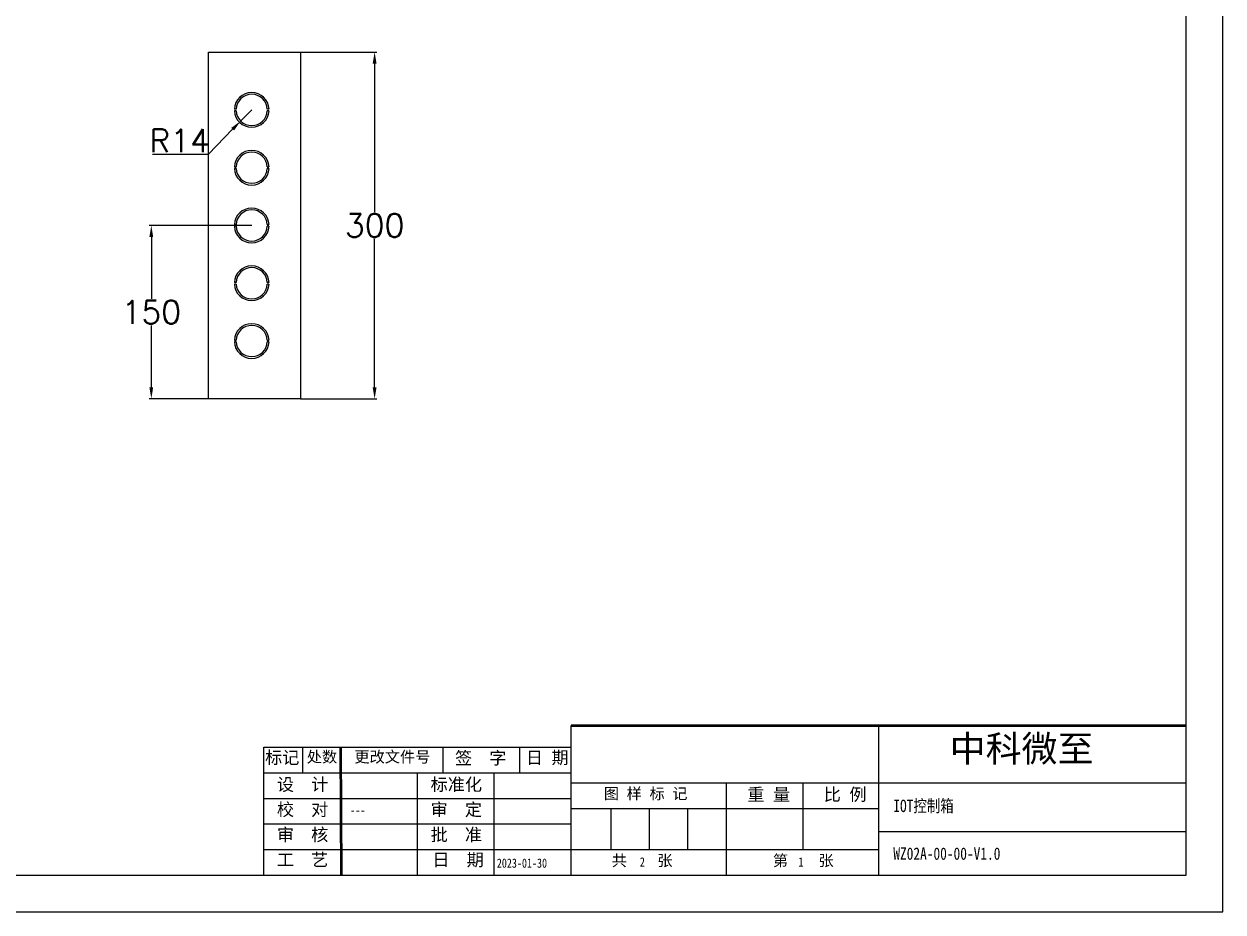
# Model space of a CAD drawing. Header units: millimetres. Extents: x -5786 to 4989, y -422 to 1165.
# Drawn here: x -1470 to -433, y -413 to 356 of the extents above; entities that cross this region are included whole.
import ezdxf

# ---------------------------------------------------------------- set-up
doc = ezdxf.new("R2010")
doc.units = ezdxf.units.MM
doc.header["$PDSIZE"] = -1
doc.layers.add('AM_0', color=7, linetype='Continuous', lineweight=50)
for name, color, linetype in [('RAHM2', 1, 'Continuous'), ('RAHM3', 2, 'Continuous'), ('小件分拣机', 7, 'Continuous')]:
    doc.layers.add(name, color=color, linetype=linetype)
doc.styles.add('-宋体', font='', dxfattribs={"width": 0.8})
doc.styles.add('HZ', font='txt', dxfattribs={"bigfont": 'HZDX.SHX'})
doc.styles.get("Standard").update_dxf_attribs({"font": 'txt.shx', "height": 20})
doc.styles.get('-宋体').set_extended_font_data('SimSun')
doc.dimstyles.new('ISO-25', dxfattribs={"dimtxt": 2.5, "dimasz": 2.5, "dimexe": 1.25, "dimexo": 0.625, "dimtad": 1, "dimtxsty": 'Standard', "dimcen": 2.5, "dimadec": 0, "dimazin": 0, "dimtfac": 1, "dimtmove": 0, "dimatfit": 3, "dimfxl": 1, "dimarcsym": 0})

# ---------------------------------------------------------------- blocks, each defined once
blk = doc.blocks.new('*D19')
at = {"color": 1, "lineweight": -2, "transparency": 16777216}
for p, q in [((-1230.9, 331.4), (-1164.8, 331.4)), ((-1230.9, 31.4), (-1164.8, 31.4))]:
    blk.add_line(p, q, dxfattribs=at)
at = {"color": 0, "lineweight": -2, "transparency": 16777216}
for p, q in [((-1166.8, 321.4), (-1166.8, 192.9)), ((-1166.8, 41.4), (-1166.8, 169.9))]:
    blk.add_line(p, q, dxfattribs=at)
at = {"color": 0, "transparency": 16777216}
for points in [[(-1168.5, 321.4), (-1165.1, 321.4), (-1166.8, 331.4)], [(-1168.5, 41.4), (-1165.1, 41.4), (-1166.8, 31.4)]]:
    blk.add_solid(points, dxfattribs=at)
at = {"layer": 'Defpoints', "color": 0, "transparency": 16777216}
for p in [(-1230.9, 331.4), (-1230.9, 31.4), (-1166.8, 31.4)]:
    blk.add_point(p, dxfattribs=at)
at = {"color": 3, "transparency": 16777216, "insert": (-1166.8, 181.4), "char_height": 20, "attachment_point": 5}
blk.add_mtext('300', dxfattribs=at)
blk = doc.blocks.new('*D22')
at = {"color": 1, "lineweight": -2, "transparency": 16777216}
for p, q in [((-1273.1, 181.4), (-1361.9, 181.4)), ((-1270.8, 31.4), (-1361.9, 31.4))]:
    blk.add_line(p, q, dxfattribs=at)
at = {"color": 0, "lineweight": -2, "transparency": 16777216}
for p, q in [((-1359.9, 171.4), (-1359.9, 117.9)), ((-1359.9, 41.4), (-1359.9, 94.9))]:
    blk.add_line(p, q, dxfattribs=at)
at = {"color": 0, "transparency": 16777216}
for points in [[(-1361.6, 171.4), (-1358.3, 171.4), (-1359.9, 181.4)], [(-1361.6, 41.4), (-1358.3, 41.4), (-1359.9, 31.4)]]:
    blk.add_solid(points, dxfattribs=at)
at = {"layer": 'Defpoints', "color": 0, "transparency": 16777216}
for p in [(-1273.1, 181.4), (-1359.9, 31.4), (-1270.8, 31.4)]:
    blk.add_point(p, dxfattribs=at)
at = {"color": 3, "transparency": 16777216, "insert": (-1359.9, 106.4), "char_height": 20, "attachment_point": 5}
blk.add_mtext('150', dxfattribs=at)
blk = doc.blocks.new('A$C0ED27135')
at = {"layer": 'AM_0', "color": 2}
blk.add_line((32995, 3035), (42995, 3035), dxfattribs=at)
at = {"layer": 'AM_0'}
blk.add_line((29245, 2682), (29256, 599, -381), dxfattribs=at)
at = {"layer": 'RAHM2', "color": 5}
for p, q in [((43594, 0), (43594, 28898)), ((0, 0), (43594, 0))]:
    blk.add_line(p, q, dxfattribs=at)
at = {"layer": 'RAHM2'}
for p, q in [((27995, 2682), (32995, 2682)), ((27995, 1849), (32995, 1849)), ((32998, 1682), (37995, 1682)), ((33644, 1018), (33644, 1682)), ((34269, 1018), (34269, 1682)), ((34894, 1018), (34894, 1682)), ((27995, 1432), (32995, 1432)), ((27995, 1016), (32995, 1016))]:
    blk.add_line(p, q, dxfattribs=at)
at = {"layer": 'RAHM3'}
for p, q in [((32995, 599), (32995, 3035)), ((37995, 3035), (37995, 599)), ((28630, 2266), (28630, 2682)), ((30912, 2266), (30912, 2682)), ((32162, 2266), (32162, 2682)), ((27995, 2266), (32995, 2266)), ((30495, 599), (30495, 2266)), ((31745, 600), (31745, 2266)), ((32995, 2099), (37995, 2099)), ((33019, 2099), (37995, 2099)), ((35519, 606), (35519, 2099)), ((36769, 1018), (36769, 2099)), ((37995, 2099), (42995, 2099)), ((37995, 1311), (42995, 1311)), ((27995, 1016), (37995, 1016))]:
    blk.add_line(p, q, dxfattribs=at)
at = {"layer": '小件分拣机', "color": 1, "lineweight": -3}
for p, q in [((42995, 599), (42995, 28299)), ((27995, 599), (27995, 2682)), ((27995, 599), (27995, 2682)), ((2842, 599, -1114), (42995, 599))]:
    blk.add_line(p, q, dxfattribs=at)
at = {"insert": (39150, 2872, 0), "char_height": 428.65, "width": 5455.75, "attachment_point": 1}
blk.add_mtext('{\\fFangSong|b0|i0|c134|p49;\\C2;中科微至}', dxfattribs=at)
at = {"layer": 'AM_0', "style": '-宋体', "width": 0.8}
for tag, p, height in [('客户名称', (33203, 2356), 500), ('设计', (29406, 1974), 150), ('校对', (29401, 1583), 150), ('设备名称', (38232, 1627), 200), ('版本', (38232, 850), 200), ('日期', (31785, 721), 150), ('张数', (34111, 739), 150), ('当前页', (36691, 739), 150)]:
    blk.add_attdef(tag, p, '', height=height, dxfattribs=at)
at = {"layer": 'RAHM2', "attachment_point": 1, "style": 'HZ'}
for s, width, insert, char_height in [('{\\fFangSong|b0|i0|c134|p49;\\C1;标记}', 1678.96, (28018, 2615), 204.16), ('{\\fFangSong|b0|i0|c134|p49;\\C1;处数}', 1678.96, (28696, 2615), 181.44), ('{\\fFangSong|b0|i0|c134|p49;\\C1;更改文件号}', 3209.83, (29469, 2615), 181.44), ('{\\fFangSong|b0|i0|c134|p49;\\C1;签  字}', 2755.62, (31107, 2608), 204.16), ('{\\fFangSong|b0|i0|c134|p49;\\C1;日 期}', 1678.96, (32258, 2615), 204.16), ('{\\fFangSong|b0|i0|c134|p49;\\C1;设  计}', 2755.62, (28210, 2177), 204.16), ('{\\fFangSong|b0|i0|c134|p49;\\C1;标准化}', 2755.62, (30710, 2177), 204.16), ('{\\fFangSong|b0|i0|c134|p49;\\C1;图 样 标 记}', 3209.83, (33526, 2017), 181.44), ('{\\fFangSong|b0|i0|c134|p49;\\C1;重 量}', 1678.96, (35859, 2014, -1337), 204.16), ('{\\fFangSong|b0|i0|c134|p49;\\C1;比 例}', 1678.96, (37102, 2014, -1337), 204.16), ('{\\fFangSong|b0|i0|c134|p49;\\C1;校  对}', 2755.62, (28210, 1769), 204.16), ('{\\fFangSong|b0|i0|c134|p49;\\C1;审  定}', 2755.62, (30710, 1769), 204.16), ('{\\fFangSong|b0|i0|c134|p49;\\C1;审  核}', 2755.62, (28210, 1361), 204.16), ('{\\fFangSong|b0|i0|c134|p49;\\C1;批  准}', 2755.62, (30710, 1361), 204.16), ('{\\fFangSong|b0|i0|c134|p49;\\C1;工  艺}', 2755.62, (28210, 952), 204.16), ('{\\fFangSong|b0|i0|c134|p49;\\C1;日  期}', 2755.62, (30739, 952), 204.16), ('{\\fFangSong|b0|i0|c134|p49;\\C1;共    张}', 3209.83, (33655, 929), 181.44), ('{\\fFangSong|b0|i0|c134|p49;\\C1;第    张}', 3209.83, (36275, 929), 181.44)]:
    blk.add_mtext_dynamic_manual_height_columns(s, width=width, gutter_width=1500, heights=[0], dxfattribs=dict(at, insert=insert, char_height=char_height))
blk = doc.blocks.new('*D44')
at = {"color": 0, "lineweight": -2, "transparency": 16777216}
for p, q in [((-1273.1, 281.4), (-1282.6, 271.8)), ((-1310.6, 243.2), (-1289.6, 264.6)), ((-1358.8, 243.2), (-1310.6, 243.2))]:
    blk.add_line(p, q, dxfattribs=at)
at = {"color": 0, "transparency": 16777216}
blk.add_solid([(-1290.8, 265.8), (-1288.4, 263.5), (-1282.6, 271.8)], dxfattribs=at)
at = {"layer": 'Defpoints', "color": 0, "transparency": 16777216}
for p in [(-1273.1, 281.4), (-1282.6, 271.8)]:
    blk.add_point(p, dxfattribs=at)
at = {"color": 3, "transparency": 16777216, "insert": (-1335.4, 254.7), "char_height": 20, "attachment_point": 5}
blk.add_mtext('R14', dxfattribs=at)

msp = doc.modelspace()

# ---------------------------------------------------------------- linework, layer by layer
for p, q in [((-1310.6, 331.4), (-1230.9, 331.4)), ((-1310.6, 31.4), (-1310.6, 331.4)), ((-1230.9, 331.4), (-1230.9, 31.4)), ((-1230.9, 31.4), (-1310.6, 31.4))]:
    msp.add_line(p, q)
at = {"color": 7, "linetype": 'Continuous', "lineweight": 25}
for p, q in [((-1288.1, 282.2), (-1286.6, 282.2)), ((-1286.6, 280.7), (-1288.1, 280.7)), ((-1259.7, 282.2), (-1258.2, 282.2)), ((-1258.2, 280.7), (-1259.7, 280.7)), ((-1288.1, 232.2), (-1286.6, 232.2)), ((-1286.6, 230.7), (-1288.1, 230.7)), ((-1259.7, 232.2), (-1258.2, 232.2)), ((-1258.2, 230.7), (-1259.7, 230.7)), ((-1288.1, 182.2), (-1286.6, 182.2)), ((-1286.6, 180.7), (-1288.1, 180.7)), ((-1259.7, 182.2), (-1258.2, 182.2)), ((-1258.2, 180.7), (-1259.7, 180.7)), ((-1288.1, 132.2), (-1286.6, 132.2)), ((-1286.6, 130.7), (-1288.1, 130.7)), ((-1259.7, 132.2), (-1258.2, 132.2)), ((-1258.2, 130.7), (-1259.7, 130.7)), ((-1288.1, 82.2), (-1286.6, 82.2)), ((-1286.6, 80.7), (-1288.1, 80.7)), ((-1259.7, 82.2), (-1258.2, 82.2)), ((-1258.2, 80.7), (-1259.7, 80.7))]:
    msp.add_line(p, q, dxfattribs=at)
for centre, radius, start, end in [((-1273.1, 281.4), 15, 2.866, 177.134), ((-1273.1, 281.4), 13.5, 3.1847, 176.8153), ((-1273.1, 281.4), 15, 182.866, 357.134), ((-1273.1, 281.4), 13.5, 183.1847, 356.8153), ((-1273.1, 231.4), 15, 2.866, 177.134), ((-1273.1, 231.4), 13.5, 3.1847, 176.8153), ((-1273.1, 231.4), 15, 182.866, 357.134), ((-1273.1, 231.4), 13.5, 183.1847, 356.8153), ((-1273.1, 181.4), 15, 2.866, 177.134), ((-1273.1, 181.4), 13.5, 3.1847, 176.8153), ((-1273.1, 181.4), 15, 182.866, 357.134), ((-1273.1, 181.4), 13.5, 183.1847, 356.8153), ((-1273.1, 131.4), 15, 2.866, 177.134), ((-1273.1, 131.4), 13.5, 3.1847, 176.8153), ((-1273.1, 131.4), 15, 182.866, 357.134), ((-1273.1, 131.4), 13.5, 183.1847, 356.8153), ((-1273.1, 81.4), 15, 2.866, 177.134), ((-1273.1, 81.4), 13.5, 3.1847, 176.8153), ((-1273.1, 81.4), 15, 182.866, 357.134), ((-1273.1, 81.4), 13.5, 183.1847, 356.8153)]:
    msp.add_arc(centre, radius, start, end, dxfattribs=at)

# ---------------------------------------------------------------- block references
at = {"layer": 'AM_0', "lineweight": -3}
ref = msp.add_blockref('A$C0ED27135', (-2751.7, -412.7), dxfattribs=dict(at, xscale=0.05318677324316071, yscale=0.05318677324316071, zscale=0.05318677324316071))
ref.add_attrib('设备名称', 'IOT控制箱', (-718.2, -326.2), dxfattribs={"height": 10.64, "style": '-宋体', "width": 0.8})
ref.add_attrib('当前页', '1', (-800.2, -373.4), dxfattribs={"height": 7.98, "style": '-宋体', "width": 0.8})
ref.add_attrib('张数', '2', (-937.4, -373.4), dxfattribs={"height": 7.98, "style": '-宋体', "width": 0.8})
ref.add_attrib('日期', '2023-01-30', (-1061.1, -374.4), dxfattribs={"height": 7.98, "style": '-宋体', "width": 0.8})
ref.add_attrib('版本', 'WZ02A-00-00-V1.0', (-718.2, -367.5), dxfattribs={"height": 10.637, "style": '-宋体', "width": 0.8})
ref.add_attrib('校对', '---', (-1187.9, -328.6), dxfattribs={"height": 7.98, "style": '-宋体', "width": 0.8})

# ---------------------------------------------------------------- dimensions: what is measured, and where the dimension line sits
for base, p1, p2, picture, middle in [((-1166.8, 31.4), (-1230.9, 331.4), (-1230.9, 31.4), '*D19', (-1166.8, 181.4)), ((-1359.9, 31.4), (-1273.1, 181.4), (-1270.8, 31.4), '*D22', (-1359.9, 106.4))]:
    dim = msp.add_linear_dim(base=base, p1=p1, p2=p2, angle=90, dimstyle='ISO-25', override={"dimtxt": 20, "dimasz": 10, "dimexe": 2, "dimexo": 0, "dimgap": 1.524, "dimtih": 1, "dimtoh": 1, "dimdec": 0, "dimzin": 0, "dimclre": 1, "dimclrt": 3, "dimadec": 2, "dimtdec": 0, "dimtzin": 0})
    dim.commit()
    dim.dimension.update_dxf_attribs({"geometry": picture, "text_midpoint": middle})
at = {"color": 2}
dim = msp.add_radius_dim(center=(-1273.1, 281.4), mpoint=(-1282.6, 271.8), dimstyle='ISO-25', override={"dimtxt": 20, "dimasz": 10, "dimexe": 2, "dimexo": 0, "dimgap": 1.524, "dimtih": 1, "dimtoh": 1, "dimdec": 0, "dimzin": 0, "dimclre": 1, "dimclrt": 3, "dimadec": 2, "dimtdec": 0, "dimtzin": 0}, dxfattribs=at)
dim.commit()
dim.dimension.update_dxf_attribs({"geometry": '*D44', "text_midpoint": (-1335.4, 243.2)})

doc.saveas('drawing.dxf')
